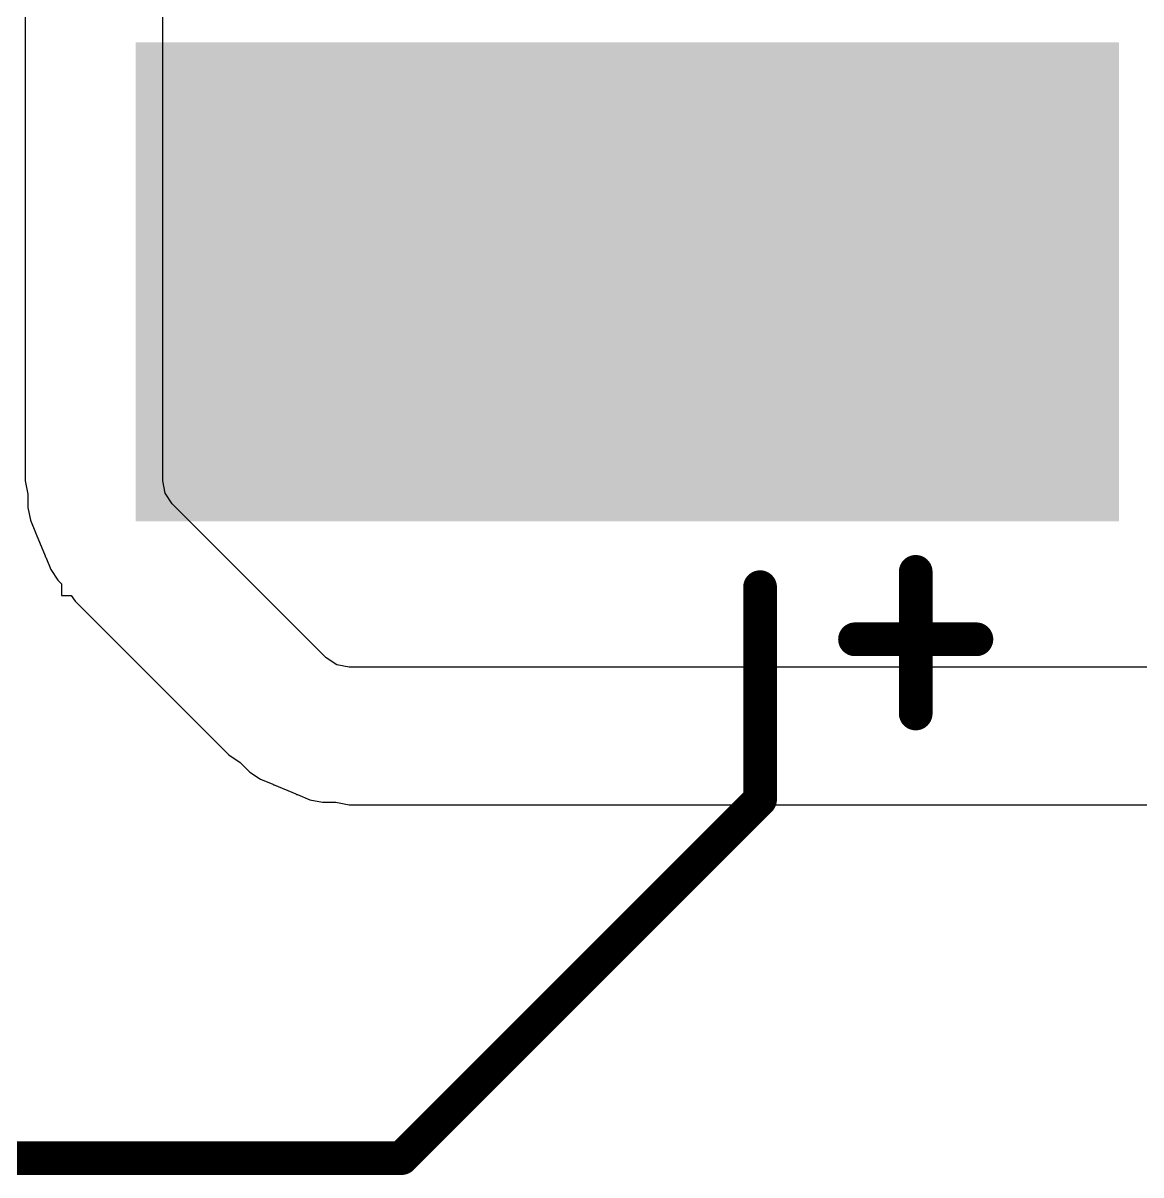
# Model space of a CAD drawing. Header units: inches. Extents: x 0 to 198, y 0 to 199.
# Drawn here: x 0.2206 to 0.3864, y 2.5456 to 2.7164 of the extents above; entities that cross this region are included whole.
import ezdxf

# ---------------------------------------------------------------- set-up
doc = ezdxf.new("R2010")
doc.units = ezdxf.units.IN
doc.header["$MEASUREMENT"] = 0
for name, color, linetype in [('Top Layer', 1, 'Continuous'), ('Top Overlay', 2, 'Continuous'), ('Top Paste', 8, 'Continuous'), ('Top Solder', 216, 'Continuous')]:
    doc.layers.add(name, color=color, linetype=linetype)

# ---------------------------------------------------------------- blocks, each defined once
blk = doc.blocks.new('20SVPF120M_349')
at = {"layer": 'Top Layer'}
blk.add_hatch(color=1, dxfattribs=at).paths.add_polyline_path([(-0.17913, 0.0315), (-0.04134, 0.0315), (-0.04134, -0.0315), (-0.17913, -0.0315)])
at = {"layer": 'Top Paste'}
blk.add_hatch(color=8, dxfattribs=at).paths.add_polyline_path([(-0.17913, 0.0315), (-0.04134, 0.0315), (-0.04134, -0.0315), (-0.17913, -0.0315)])
at = {"layer": 'Top Solder'}
blk.add_hatch(color=216, dxfattribs=at).paths.add_polyline_path([(-0.18313, 0.0355), (-0.03734, 0.0355), (-0.03734, -0.0355), (-0.18313, -0.0355)])
at = {"layer": 'Top Overlay'}
for points in [[(-0.07677, 0.12992, 0.005, 0.005, 0), (-0.12992, 0.07677, 0.005, 0.005, 0)], [(0.12992, 0.12992, 0.005, 0.005, 0), (-0.07677, 0.12992, 0.005, 0.005, 0)], [(-0.12992, 0.07677, 0.005, 0.005, 0), (-0.12992, 0.04527, 0.005, 0.005, 0)], [(-0.153, 0.064, 0.005, 0.005, 0), (-0.153, 0.043, 0.005, 0.005, 0)], [(-0.144, 0.053, 0.005, 0.005, 0), (-0.162, 0.053, 0.005, 0.005, 0)]]:
    blk.add_lwpolyline(points, format="xyseb", dxfattribs=at)
for points in [[(-0.07802, 0.12992, 0.0025, 0.0025, 1), (-0.07552, 0.12992, 0.0025, 0.0025, 1)], [(-0.07802, 0.12992, 0.0025, 0.0025, 1), (-0.07552, 0.12992, 0.0025, 0.0025, 1)], [(-0.13117, 0.07677, 0.0025, 0.0025, 1), (-0.12867, 0.07677, 0.0025, 0.0025, 1)], [(-0.13117, 0.07677, 0.0025, 0.0025, 1), (-0.12867, 0.07677, 0.0025, 0.0025, 1)], [(-0.15425, 0.064, 0.0025, 0.0025, 1), (-0.15175, 0.064, 0.0025, 0.0025, 1)], [(-0.16325, 0.053, 0.0025, 0.0025, 1), (-0.16075, 0.053, 0.0025, 0.0025, 1)], [(-0.14525, 0.053, 0.0025, 0.0025, 1), (-0.14275, 0.053, 0.0025, 0.0025, 1)], [(-0.13117, 0.04527, 0.0025, 0.0025, 1), (-0.12867, 0.04527, 0.0025, 0.0025, 1)], [(-0.15425, 0.043, 0.0025, 0.0025, 1), (-0.15175, 0.043, 0.0025, 0.0025, 1)]]:
    blk.add_lwpolyline(points, format="xyseb", close=True, dxfattribs=at)

msp = doc.modelspace()

# ---------------------------------------------------------------- linework, layer by layer
at = {"layer": 'Top Layer'}
for p, q in [((0.24134, 2.64851), (0.24134, 2.88084)), ((0.22095, 2.8758), (0.22095, 2.64851)), ((0.22095, 2.64851), (0.22134, 2.64654)), ((0.24171, 2.64666), (0.24134, 2.64851)), ((0.22134, 2.64654), (0.22134, 2.64453)), ((0.24276, 2.64508), (0.24171, 2.64666)), ((0.22134, 2.64453), (0.22171, 2.64268)), ((0.26557, 2.62227), (0.24276, 2.64508)), ((0.22171, 2.64268), (0.22248, 2.64082)), ((0.22248, 2.64082), (0.2225, 2.64071)), ((0.2225, 2.64071), (0.22256, 2.64061)), ((0.22256, 2.64061), (0.2239, 2.63739)), ((0.2239, 2.63739), (0.22392, 2.63728)), ((0.22392, 2.63728), (0.22398, 2.63718)), ((0.22398, 2.63718), (0.22475, 2.63533)), ((0.22475, 2.63533), (0.22475, 2.63533)), ((0.22475, 2.63533), (0.22475, 2.63533)), ((0.22475, 2.63533), (0.2258, 2.63375)), ((0.2258, 2.63375), (0.22634, 2.63322)), ((0.22634, 2.63322), (0.22634, 2.6315)), ((0.22634, 2.6315), (0.22778, 2.6315)), ((0.22778, 2.6315), (0.22834, 2.63066)), ((0.22834, 2.63066), (0.25115, 2.60785)), ((0.26714, 2.62122), (0.26557, 2.62227)), ((0.269, 2.62085), (0.26714, 2.62122)), ((0.42658, 2.62085), (0.269, 2.62085)), ((0.25115, 2.60785), (0.25282, 2.60674)), ((0.25282, 2.60674), (0.25424, 2.60531)), ((0.25424, 2.60531), (0.25582, 2.60426)), ((0.25582, 2.60426), (0.25582, 2.60426)), ((0.25582, 2.60426), (0.25767, 2.6035)), ((0.25767, 2.6035), (0.25777, 2.60343)), ((0.25777, 2.60343), (0.25788, 2.60341)), ((0.25788, 2.60341), (0.2611, 2.60208)), ((0.2611, 2.60208), (0.2612, 2.60201)), ((0.2612, 2.60201), (0.26131, 2.60199)), ((0.26131, 2.60199), (0.26317, 2.60122)), ((0.26317, 2.60122), (0.26502, 2.60085)), ((0.26502, 2.60085), (0.26703, 2.60085)), ((0.26703, 2.60085), (0.269, 2.60046)), ((0.269, 2.60046), (0.42658, 2.60046))]:
    msp.add_line(p, q, dxfattribs=at)

# ---------------------------------------------------------------- block references
at = {"rotation": 180}
msp.add_blockref('20SVPF120M_349', (0.2, 2.678), dxfattribs=at)

doc.saveas('drawing.dxf')
